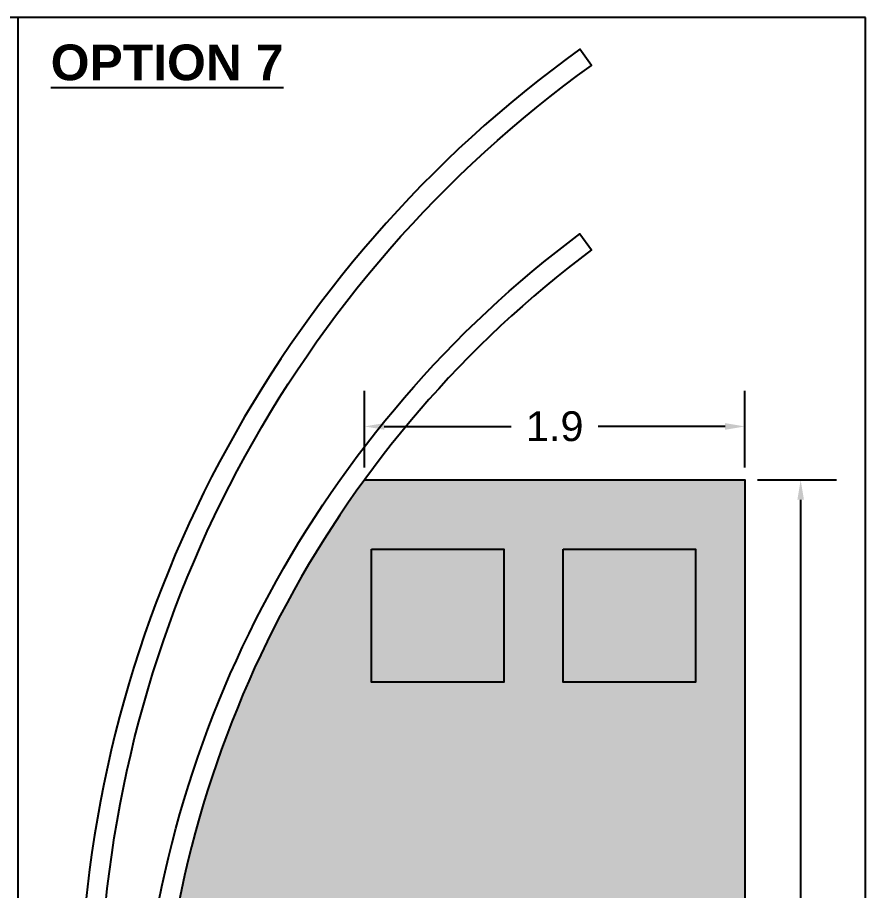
# Model space of a CAD drawing. Header units: metres. Extents: x 6 to 601, y -20 to 118.
# Drawn here: x 60.093 to 64.37, y 82.006 to 86.408 of the extents above; entities that cross this region are included whole.
import ezdxf

# ---------------------------------------------------------------- set-up
doc = ezdxf.new("R2010")
doc.units = ezdxf.units.M
doc.header["$MEASUREMENT"] = 0
doc.layers.add('ProfileEdges', color=7, linetype='Continuous')
doc.styles.add('AR', font='arial.ttf')
doc.styles.get("Standard").update_dxf_attribs({"font": 'arial.ttf'})
doc.dimstyles.get("Standard").update_dxf_attribs({"dimtxt": 0.18, "dimasz": 0.18, "dimexe": 0.18, "dimexo": 0.0625, "dimgap": 0.09, "dimtad": 0, "dimdec": 4, "dimzin": 0, "dimdsep": 46, "dimtxsty": 'Standard', "dimcen": 0.09, "dimadec": 0, "dimazin": 0, "dimtfac": 1, "dimtdec": 4, "dimtofl": 0, "dimtmove": 0, "dimatfit": 3, "dimfxl": 1, "dimtolj": 1, "dimtzin": 0, "dimarcsym": 0})

# ---------------------------------------------------------------- blocks, each defined once
blk = doc.blocks.new('*D1072')
at = {"color": 0, "lineweight": -2, "transparency": 16777216}
for p, q in [((63.8248, 84.0763), (64.2232, 84.0763)), ((64.0432, 83.9763), (64.0432, 81.1557)), ((64.0432, 78.5755), (64.0432, 80.7027)), ((63.8248, 78.4755), (64.2232, 78.4755))]:
    blk.add_line(p, q, dxfattribs=at)
at = {"color": 0, "transparency": 16777216}
for points in [[(64.0266, 83.9763), (64.0599, 83.9763), (64.0432, 84.0763)], [(64.0266, 78.5755), (64.0599, 78.5755), (64.0432, 78.4755)]]:
    blk.add_solid(points, dxfattribs=at)
at = {"layer": 'Defpoints', "color": 0, "transparency": 16777216}
for p in [(63.7623, 84.0763), (63.7623, 78.4755), (64.0432, 78.4755)]:
    blk.add_point(p, dxfattribs=at)
at = {"color": 0, "transparency": 16777216, "insert": (64.0432, 80.9292), "char_height": 0.15, "attachment_point": 5, "rotation": 90}
blk.add_mtext('\\A1;5.6', dxfattribs=at)
blk = doc.blocks.new('*D1074')
at = {"color": 0, "lineweight": -2, "transparency": 16777216}
for p, q in [((61.8432, 84.1388), (61.8432, 84.5258)), ((63.7623, 84.1388), (63.7623, 84.5258)), ((61.9432, 84.3458), (62.5831, 84.3458)), ((63.6623, 84.3458), (63.0224, 84.3458))]:
    blk.add_line(p, q, dxfattribs=at)
at = {"color": 0, "transparency": 16777216}
for points in [[(61.9432, 84.3624), (61.9432, 84.3291), (61.8432, 84.3458)], [(63.6623, 84.3624), (63.6623, 84.3291), (63.7623, 84.3458)]]:
    blk.add_solid(points, dxfattribs=at)
at = {"layer": 'Defpoints', "color": 0, "transparency": 16777216}
for p in [(63.7623, 84.3458), (61.8432, 84.0763), (63.7623, 84.0763)]:
    blk.add_point(p, dxfattribs=at)
at = {"color": 0, "transparency": 16777216, "insert": (62.8027, 84.3458), "char_height": 0.15, "attachment_point": 5}
blk.add_mtext('\\A1;1.9', dxfattribs=at)
blk = doc.blocks.new('logo')
at = {"true_color": 0xffffff, "transparency": 33554661}
h = blk.add_hatch(color=7, dxfattribs=at)
h.dxf.hatch_style = 1
h.paths.add_polyline_path([(118.2326, 83.0603), (117.5663, 83.0603), (117.5663, 82.3899), (118.2326, 82.3899)])
blk.add_lwpolyline([(117.5663, 83.0603), (118.2326, 83.0603), (118.2326, 82.3899), (117.5663, 82.3899)], close=True)

msp = doc.modelspace()

# ---------------------------------------------------------------- hatches: boundary and pattern name
at = {"lineweight": 0, "true_color": 0xcd6928, "transparency": 33554534}
h = msp.add_hatch(color=32, dxfattribs=at)
h.dxf.hatch_style = 1
h.paths.add_polyline_path([(63.7623, 84.0763), (61.8432, 84.0763, 0.143152), (60.8093, 81.1977), (60.8093, 78.4762), (63.7623, 78.4757)])

# ---------------------------------------------------------------- linework, layer by layer
for points in [[(64.3704, 86.4079), (51.5507, 86.4079), (51.5507, 77.6032), (64.3704, 77.6032)], [(60.0972, 78.0715), (60.0972, 86.4079)], [(64.3704, 77.6032), (64.3704, 86.4079)]]:
    msp.add_lwpolyline(points)
for points in [[(60.5093, 79.0757), (60.5093, 81.4963, -0.234388), (62.9884, 86.1661), (62.9301, 86.2474, 0.234515), (60.4093, 81.4963), (60.4093, 79.0757)], [(60.8093, 81.1977), (60.8093, 78.4763), (60.7093, 78.4763), (60.7093, 79.0757), (60.7093, 81.1963, -0.221146), (62.9294, 85.3163), (62.9892, 85.2362, 0.220805), (60.8092, 81.1963)]]:
    msp.add_lwpolyline(points, format="xyb")
at = {"layer": 'ProfileEdges', "color": 32, "true_color": 0xcd6928}
msp.add_lwpolyline([(61.8432, 84.0763), (63.7623, 84.0763), (63.7623, 78.4755)], dxfattribs=at)

# ---------------------------------------------------------------- block references
for p in [(-55.6867, 0.6659), (-54.7204, 0.6659)]:
    msp.add_blockref('logo', p)

# ---------------------------------------------------------------- texts
at = {"layer": 'ProfileEdges', "insert": (60.2612, 86.2715), "char_height": 0.18, "attachment_point": 1, "style": 'AR'}
msp.add_mtext_dynamic_manual_height_columns('{\\fArial|b1|i0|c0|p34;\\LOPTION 7}', width=8.967784, gutter_width=1, heights=[0], dxfattribs=at)

# ---------------------------------------------------------------- dimensions: what is measured, and where the dimension line sits
at = {"color": 251, "true_color": 0x636466}
dim = msp.add_aligned_dim(p1=(61.8432, 84.0763), p2=(63.7623, 84.0763), distance=0.2695, dimstyle='Standard', override={"dimtxt": 0.15, "dimasz": 0.1, "dimdec": 1, "dimtdec": 1}, dxfattribs=at)
dim.commit()
dim.dimension.update_dxf_attribs({"geometry": '*D1074', "text_midpoint": (62.8027, 84.3458)})
dim = msp.add_linear_dim(base=(64.0432, 78.4755), p1=(63.7623, 84.0763), p2=(63.7623, 78.4755), angle=270, dimstyle='Standard', override={"dimtxt": 0.15, "dimasz": 0.1, "dimdec": 1, "dimtdec": 1}, dxfattribs=at)
dim.commit()
dim.dimension.update_dxf_attribs({"geometry": '*D1072', "text_midpoint": (64.0432, 80.9292), "dimtype": 161})

doc.saveas('drawing.dxf')
